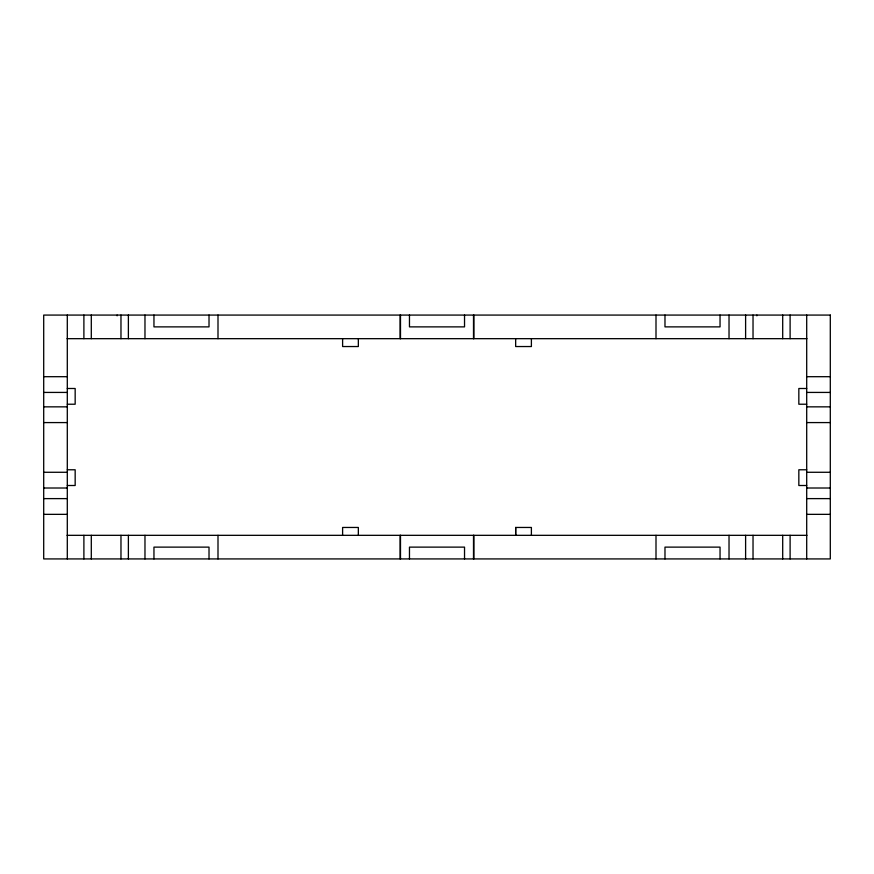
<?xml version="1.0" encoding="UTF-8"?>
<svg xmlns="http://www.w3.org/2000/svg" width="874" height="874" viewBox="0 0 874 874"><rect width="100%" height="100%" fill="white"/><g stroke="black" fill="none" stroke-linecap="round" stroke-linejoin="round"><path stroke-width="1.31" d="M358.34 535.325L358.34 527.459L342.608 527.459L342.608 535.325M515.66 527.459L515.66 535.325L515.66 527.459L531.392 527.459L531.392 535.325M67.047 338.675L806.953 338.675M43.7 376.694L67.298 376.694M806.702 376.694L830.3 376.694M67.298 388.493L75.164 388.493L75.164 404.225L67.298 404.225M806.702 388.493L798.836 388.493L798.836 404.225L806.702 404.225M43.7 392.426L67.298 392.426M806.702 392.426L830.3 392.426M43.7 406.847L67.298 406.847M806.702 406.847L830.3 406.847M43.7 422.579L67.298 422.579M806.702 422.579L830.3 422.579M67.298 469.775L75.164 469.775L75.164 485.507L67.298 485.507M806.702 469.775L798.836 469.775L798.836 485.507L806.702 485.507M43.7 472.277L67.298 472.277M806.702 472.277L830.3 472.277M43.7 488.009L67.298 488.009M806.702 488.009L830.3 488.009M43.7 498.617L67.298 498.617M806.702 498.617L830.3 498.617M43.7 514.349L67.298 514.349M806.702 514.349L830.3 514.349M67.047 535.325L806.953 535.325M806.702 315.077L806.702 558.923M790.107 315.077L790.107 338.675M790.107 535.325L790.107 558.923M782.7 315.077L782.7 338.675M782.7 535.325L782.7 558.923M756.884 315.077L756.884 315.82M753.027 315.077L753.027 338.675M753.027 535.325L753.027 558.923M745.609 315.077L745.609 338.675M745.609 535.325L745.609 558.923M729.025 315.077L729.025 338.675M729.025 535.325L729.025 558.923M720.045 315.077L720.045 326.876L664.983 326.876L664.983 315.077M720.045 558.923L720.045 547.124L664.983 547.124L664.983 558.923M656.003 315.077L656.003 338.675M656.003 535.325L656.003 558.923M531.392 338.675L531.392 346.541L515.66 346.541L515.66 338.675M473.839 315.077L473.839 338.675M473.839 535.325L473.839 558.923M473.511 315.077L473.511 338.675M473.511 535.325L473.511 558.923M464.531 315.077L464.531 326.876L409.469 326.876L409.469 315.077M464.531 558.923L464.531 547.124L409.469 547.124L409.469 558.923M400.489 315.077L400.489 338.675M400.489 535.325L400.489 558.923M400.161 315.077L400.161 338.675M400.161 535.325L400.161 558.923M358.34 338.675L358.34 346.541L342.608 346.541L342.608 338.675M217.997 315.077L217.997 338.675M217.997 535.325L217.997 558.923M209.017 315.077L209.017 326.876L153.955 326.876L153.955 315.077M209.017 558.923L209.017 547.124L153.955 547.124L153.955 558.923M144.975 315.077L144.975 338.675M144.975 535.325L144.975 558.923M128.38 315.077L128.38 338.675M128.38 535.325L128.38 558.923M120.973 315.077L120.973 338.675M120.973 535.325L120.973 558.923M117.116 315.077L117.116 315.82M91.3 315.077L91.3 338.675M91.3 535.325L91.3 558.923M83.893 315.077L83.893 338.675M83.893 535.325L83.893 558.923M67.298 315.077L67.298 558.923M830.3 315.077L43.7 315.077L43.7 558.923L830.3 558.923L830.3 315.077"/></g></svg>
